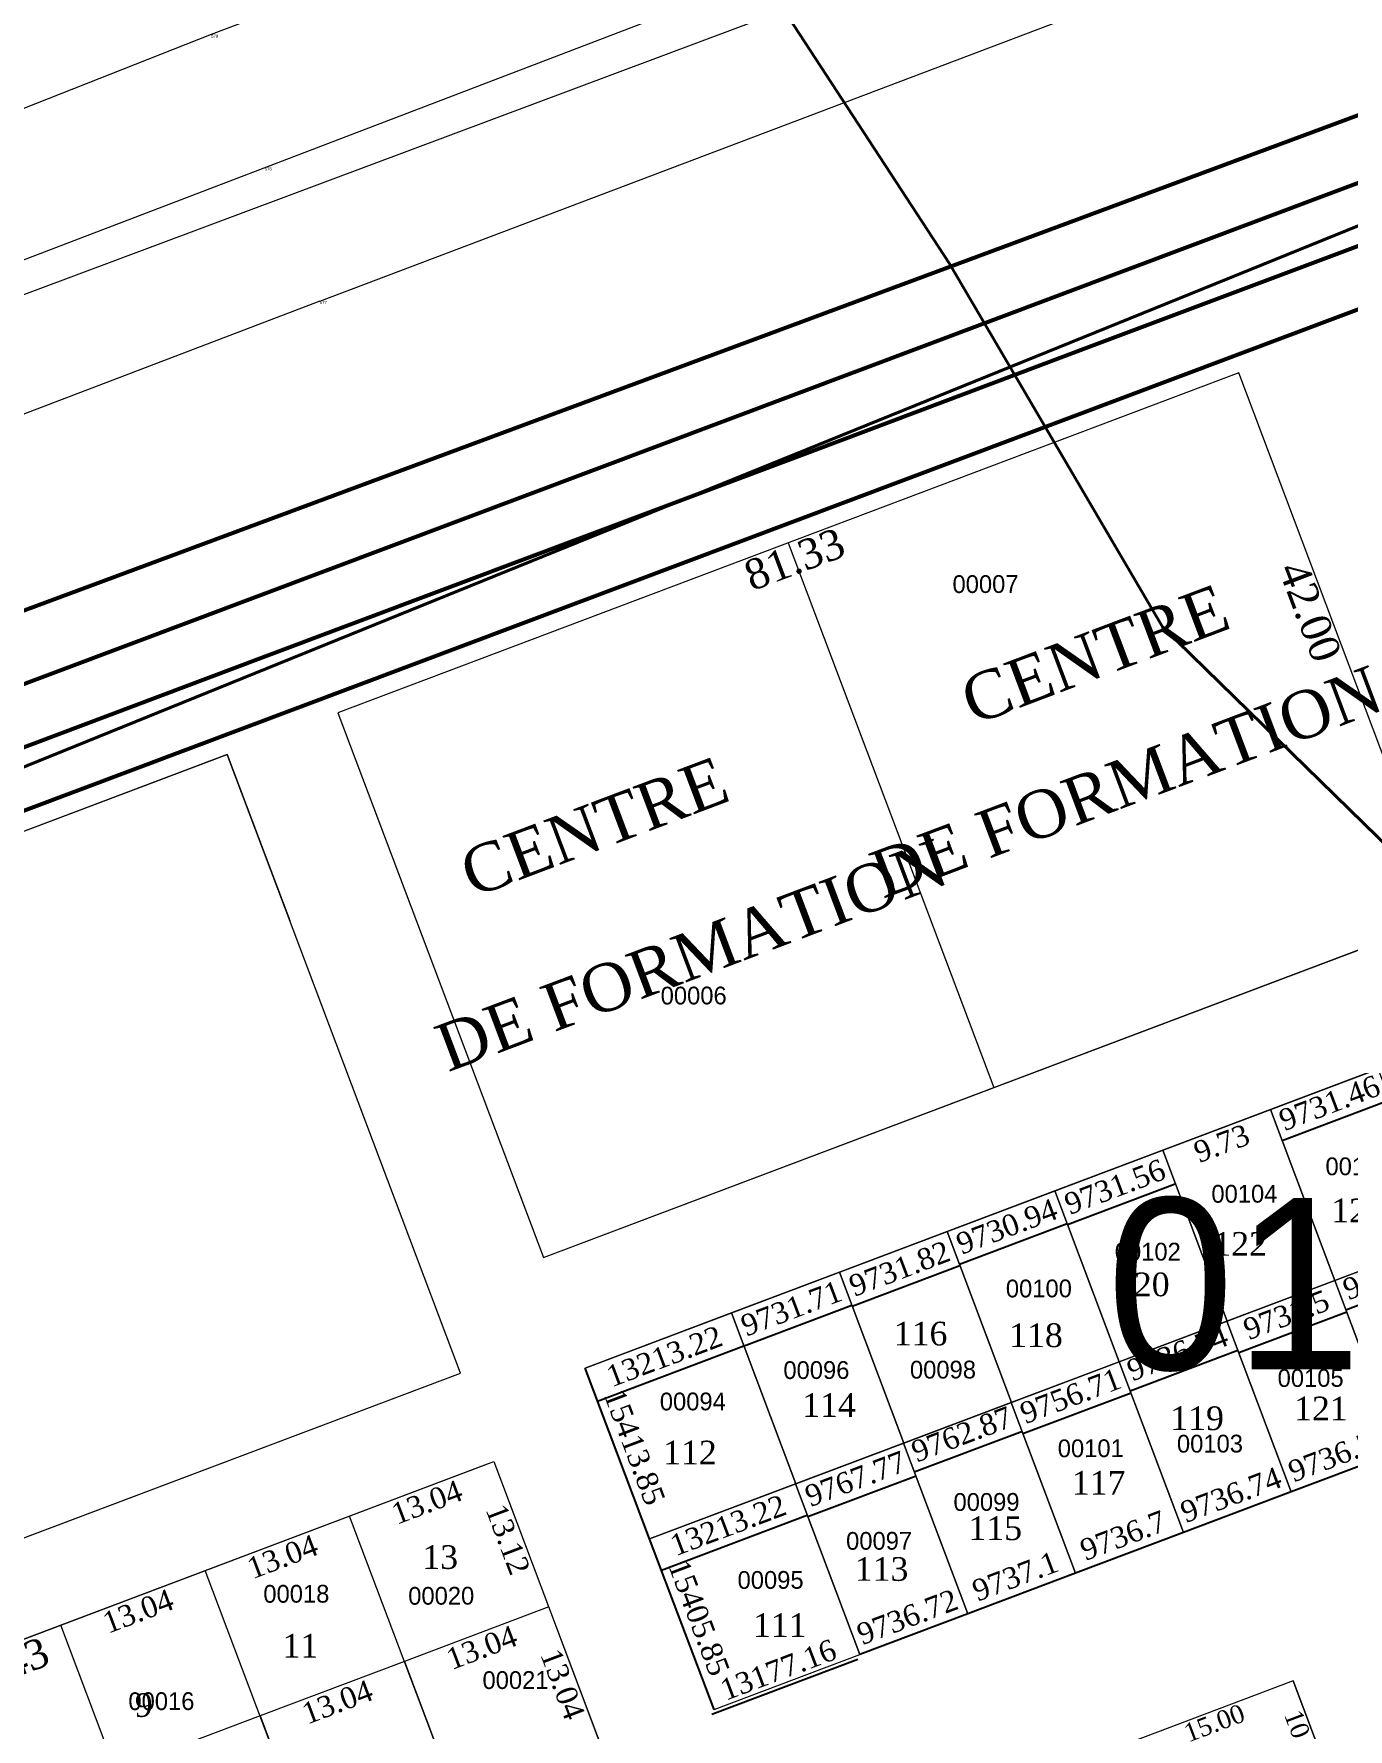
# Model space of a CAD drawing. Header units: metres. Extents: x 245225 to 248406, y 1633796 to 1637634.
# Drawn here: x 245497.8 to 245608.8, y 1636974.2 to 1637117.4 of the extents above; entities that cross this region are included whole.
import ezdxf
from ezdxf.enums import TextEntityAlignment as Align

# ---------------------------------------------------------------- set-up
doc = ezdxf.new("R2010")
doc.units = ezdxf.units.M
doc.header["$MEASUREMENT"] = 0
doc.layers.get('Defpoints').update_dxf_attribs({"lineweight": 0})
for name, color, linetype in [('A_revoir_niveau_0', 7, 'Continuous'), ('historique_numero_parcelle', 7, 'Continuous'), ('limites_sections', 7, 'Continuous')]:
    doc.layers.add(name, color=color, linetype=linetype)
for name, color, linetype, lineweight in [('Emprise', 1, 'Continuous', 30), ('LIMITE PARCELLE', 7, 'Continuous', 0), ('PUD YEUMBEUL NORD MALIKA TP', 7, 'Continuous', 0), ('Toponymie', 7, 'Continuous', 30), ('Tracé KMS3', 7, 'Continuous', 0)]:
    doc.layers.add(name, color=color, linetype=linetype, lineweight=lineweight)
doc.layers.add('LIMITES_PARCELLES', color=7, linetype='Continuous', lineweight=0, true_color=0xffffff)
doc.styles.get("Standard").update_dxf_attribs({"font": 'txt.shx'})
doc.styles.add('Style-Arial', font='arial.ttf')
doc.styles.add('Style-FANCY', font='FANCY.shx')
doc.styles.add('Style-Sylfaen', font='sylfaen.ttf')
doc.dimstyles.new('ISO-25', dxfattribs={"dimtxt": 0.0015, "dimasz": 0.0025, "dimexe": 0.00125, "dimexo": 0.000625, "dimgap": 0.000625, "dimtad": 1, "dimlfac": 1000, "dimtxsty": 'Standard', "dimcen": 0.0025, "dimse1": 1, "dimse2": 1, "dimazin": 3, "dimtfac": 1, "dimtmove": 0, "dimatfit": 3})

# ---------------------------------------------------------------- blocks, each defined once
blk = doc.blocks.new('*D438')
at = {"layer": 'Defpoints', "color": 0, "lineweight": 0, "transparency": 16777216}
for p in [(245566.733726, 1636981.8721), (245554.404985, 1636977.220257), (245555.088931, 1636975.407601)]:
    blk.add_point(p, dxfattribs=at)
at = {"layer": 'LIMITE PARCELLE', "color": 0, "lineweight": -2, "transparency": 16777216}
blk.add_line((245567.417672, 1636980.059444), (245555.088931, 1636975.407601), dxfattribs=at)
at = {"layer": 'LIMITE PARCELLE', "color": 0, "lineweight": 0, "transparency": 16777216, "insert": (245560.70797, 1636979.178808), "char_height": 1.8, "attachment_point": 5, "rotation": 20.67231997, "style": 'Style-Sylfaen'}
blk.add_mtext('\\fSylfaen|b0|i0|c00|p23;13177.16', dxfattribs=at)
blk = doc.blocks.new('_None')
blk = doc.blocks.new('*D452')
at = {"layer": 'Defpoints', "color": 0, "lineweight": 0, "transparency": 16777216}
for p in [(245556.762728, 1637009.321105), (245557.811275, 1637006.542151), (245544.400248, 1637004.656532)]:
    blk.add_point(p, dxfattribs=at)
at = {"layer": 'LIMITE PARCELLE', "color": 0, "lineweight": -2, "transparency": 16777216}
blk.add_line((245545.448795, 1637001.877578), (245557.811275, 1637006.542151), dxfattribs=at)
at = {"layer": 'LIMITE PARCELLE', "color": 0, "lineweight": 0, "transparency": 16777216, "insert": (245551.085154, 1637005.653959), "char_height": 1.8, "attachment_point": 5, "rotation": 20.67231997, "style": 'Style-Sylfaen'}
blk.add_mtext('\\fSylfaen|b0|i0|c00|p23;13213.22', dxfattribs=at)
blk = doc.blocks.new('*D454')
at = {"layer": 'Defpoints', "color": 0, "lineweight": 0, "transparency": 16777216}
for p in [(245565.867855, 1637012.756624), (245566.919091, 1637009.97054), (245556.762728, 1637009.321105)]:
    blk.add_point(p, dxfattribs=at)
at = {"layer": 'LIMITE PARCELLE', "color": 0, "lineweight": -2, "transparency": 16777216}
blk.add_line((245557.813965, 1637006.535021), (245566.919091, 1637009.97054), dxfattribs=at)
at = {"layer": 'LIMITE PARCELLE', "color": 0, "lineweight": 0, "transparency": 16777216, "insert": (245561.820747, 1637009.699259), "char_height": 1.8, "attachment_point": 5, "rotation": 20.67231997, "style": 'Style-Sylfaen'}
blk.add_mtext('\\fSylfaen|b0|i0|c00|p23;9731.71', dxfattribs=at)
blk = doc.blocks.new('*D456')
at = {"layer": 'Defpoints', "color": 0, "lineweight": 0, "transparency": 16777216}
for p in [(245574.97309, 1637016.192184), (245565.867855, 1637012.756624), (245576.0527, 1637013.330904)]:
    blk.add_point(p, dxfattribs=at)
at = {"layer": 'LIMITE PARCELLE', "color": 0, "lineweight": -2, "transparency": 16777216}
blk.add_line((245566.947464, 1637009.895344), (245576.0527, 1637013.330904), dxfattribs=at)
at = {"layer": 'LIMITE PARCELLE', "color": 0, "lineweight": 0, "transparency": 16777216, "insert": (245570.954301, 1637013.059602), "char_height": 1.8, "attachment_point": 5, "rotation": 20.67231997, "style": 'Style-Sylfaen'}
blk.add_mtext('\\fSylfaen|b0|i0|c00|p23;9731.82', dxfattribs=at)
blk = doc.blocks.new('*D458')
at = {"layer": 'Defpoints', "color": 0, "lineweight": 0, "transparency": 16777216}
for p in [(245584.077498, 1637019.627431), (245585.111378, 1637016.887349), (245574.97309, 1637016.192184)]:
    blk.add_point(p, dxfattribs=at)
at = {"layer": 'LIMITE PARCELLE', "color": 0, "lineweight": -2, "transparency": 16777216}
blk.add_line((245576.00697, 1637013.452101), (245585.111378, 1637016.887349), dxfattribs=at)
at = {"layer": 'LIMITE PARCELLE', "color": 0, "lineweight": 0, "transparency": 16777216, "insert": (245580.013393, 1637016.616203), "char_height": 1.8, "attachment_point": 5, "rotation": 20.67231997, "style": 'Style-Sylfaen'}
blk.add_mtext('\\fSylfaen|b0|i0|c00|p23;9730.94', dxfattribs=at)
blk = doc.blocks.new('*D460')
at = {"layer": 'Defpoints', "color": 0, "lineweight": 0, "transparency": 16777216}
for p in [(245593.182483, 1637023.062897), (245594.24607, 1637020.244082), (245584.077498, 1637019.627431)]:
    blk.add_point(p, dxfattribs=at)
at = {"layer": 'LIMITE PARCELLE', "color": 0, "lineweight": -2, "transparency": 16777216}
blk.add_line((245585.141085, 1637016.808616), (245594.24607, 1637020.244082), dxfattribs=at)
at = {"layer": 'LIMITE PARCELLE', "color": 0, "lineweight": 0, "transparency": 16777216, "insert": (245589.147347, 1637019.974019), "char_height": 1.8, "attachment_point": 5, "rotation": 20.67231997, "style": 'Style-Sylfaen'}
blk.add_mtext('\\fSylfaen|b0|i0|c00|p23;9731.56', dxfattribs=at)
blk = doc.blocks.new('*D462')
at = {"layer": 'Defpoints', "color": 0, "lineweight": 0, "transparency": 16777216}
for p in [(245611.39231, 1637029.933773), (245612.376018, 1637027.326661), (245602.287417, 1637026.498342)]:
    blk.add_point(p, dxfattribs=at)
at = {"layer": 'LIMITE PARCELLE', "color": 0, "lineweight": -2, "transparency": 16777216}
blk.add_line((245603.271124, 1637023.89123), (245612.376018, 1637027.326661), dxfattribs=at)
at = {"layer": 'LIMITE PARCELLE', "color": 0, "lineweight": 0, "transparency": 16777216, "insert": (245607.277341, 1637027.056616), "char_height": 1.8, "attachment_point": 5, "rotation": 20.67231997, "style": 'Style-Sylfaen'}
blk.add_mtext('\\fSylfaen|b0|i0|c00|p23;9731.46', dxfattribs=at)
blk = doc.blocks.new('*D472')
at = {"layer": 'Defpoints', "color": 0, "lineweight": 0, "transparency": 16777216}
for p in [(245613.158364, 1636997.659538), (245604.048683, 1636994.222301), (245604.048683, 1636994.222301)]:
    blk.add_point(p, dxfattribs=at)
at = {"layer": 'LIMITE PARCELLE', "color": 0, "lineweight": -2, "transparency": 16777216}
blk.add_line((245613.158364, 1636997.659538), (245604.048683, 1636994.222301), dxfattribs=at)
at = {"layer": 'LIMITE PARCELLE', "color": 0, "lineweight": 0, "transparency": 16777216, "insert": (245608.057293, 1636997.388589), "char_height": 1.8, "attachment_point": 5, "rotation": 20.67231997, "style": 'Style-Sylfaen'}
blk.add_mtext('\\fSylfaen|b0|i0|c00|p23;9736.57', dxfattribs=at)
blk = doc.blocks.new('*D474')
at = {"layer": 'Defpoints', "color": 0, "lineweight": 0, "transparency": 16777216}
for p in [(245604.048683, 1636994.222301), (245594.938846, 1636990.785005), (245594.938846, 1636990.785005)]:
    blk.add_point(p, dxfattribs=at)
at = {"layer": 'LIMITE PARCELLE', "color": 0, "lineweight": -2, "transparency": 16777216}
blk.add_line((245604.048683, 1636994.222301), (245594.938846, 1636990.785005), dxfattribs=at)
at = {"layer": 'LIMITE PARCELLE', "color": 0, "lineweight": 0, "transparency": 16777216, "insert": (245598.947534, 1636993.951323), "char_height": 1.8, "attachment_point": 5, "rotation": 20.67231997, "style": 'Style-Sylfaen'}
blk.add_mtext('\\fSylfaen|b0|i0|c00|p23;9736.74', dxfattribs=at)
blk = doc.blocks.new('*D476')
at = {"layer": 'Defpoints', "color": 0, "lineweight": 0, "transparency": 16777216}
for p in [(245594.938846, 1636990.785005), (245585.829052, 1636987.347725), (245585.829052, 1636987.347725)]:
    blk.add_point(p, dxfattribs=at)
at = {"layer": 'LIMITE PARCELLE', "color": 0, "lineweight": -2, "transparency": 16777216}
blk.add_line((245594.938846, 1636990.785005), (245585.829052, 1636987.347725), dxfattribs=at)
at = {"layer": 'LIMITE PARCELLE', "color": 0, "lineweight": 0, "transparency": 16777216, "insert": (245589.837718, 1636990.514035), "char_height": 1.8, "attachment_point": 5, "rotation": 20.67231997, "style": 'Style-Sylfaen'}
blk.add_mtext('\\fSylfaen|b0|i0|c00|p23;9736.7', dxfattribs=at)
blk = doc.blocks.new('*D478')
at = {"layer": 'Defpoints', "color": 0, "lineweight": 0, "transparency": 16777216}
for p in [(245585.829052, 1636987.347725), (245576.718877, 1636983.910302), (245576.718877, 1636983.910302)]:
    blk.add_point(p, dxfattribs=at)
at = {"layer": 'LIMITE PARCELLE', "color": 0, "lineweight": -2, "transparency": 16777216}
blk.add_line((245585.829052, 1636987.347725), (245576.718877, 1636983.910302), dxfattribs=at)
at = {"layer": 'LIMITE PARCELLE', "color": 0, "lineweight": 0, "transparency": 16777216, "insert": (245580.728184, 1636987.075491), "char_height": 1.8, "attachment_point": 5, "rotation": 20.67231997, "style": 'Style-Sylfaen'}
blk.add_mtext('\\fSylfaen|b0|i0|c00|p23;9737.1', dxfattribs=at)
blk = doc.blocks.new('*D480')
at = {"layer": 'Defpoints', "color": 0, "lineweight": 0, "transparency": 16777216}
for p in [(245576.718877, 1636983.910302), (245567.60906, 1636980.473013), (245567.60906, 1636980.473013)]:
    blk.add_point(p, dxfattribs=at)
at = {"layer": 'LIMITE PARCELLE', "color": 0, "lineweight": -2, "transparency": 16777216}
blk.add_line((245576.718877, 1636983.910302), (245567.60906, 1636980.473013), dxfattribs=at)
at = {"layer": 'LIMITE PARCELLE', "color": 0, "lineweight": 0, "transparency": 16777216, "insert": (245571.617738, 1636983.639327), "char_height": 1.8, "attachment_point": 5, "rotation": 20.67231997, "style": 'Style-Sylfaen'}
blk.add_mtext('\\fSylfaen|b0|i0|c00|p23;9736.72', dxfattribs=at)
blk = doc.blocks.new('*D482')
at = {"layer": 'Defpoints', "color": 0, "lineweight": 0, "transparency": 16777216}
for p in [(245549.841695, 1636990.235111), (245549.841695, 1636990.235111), (245555.280319, 1636975.82117)]:
    blk.add_point(p, dxfattribs=at)
at = {"layer": 'LIMITE PARCELLE', "color": 0, "lineweight": -2, "transparency": 16777216}
blk.add_line((245555.280319, 1636975.82117), (245549.841695, 1636990.235111), dxfattribs=at)
at = {"layer": 'LIMITE PARCELLE', "color": 0, "lineweight": 0, "transparency": 16777216, "insert": (245554.006293, 1636983.573472), "char_height": 1.8, "attachment_point": 5, "rotation": 290.67231997, "style": 'Style-Sylfaen'}
blk.add_mtext('\\fSylfaen|b0|i0|c00|p23;15405.85', dxfattribs=at)
blk = doc.blocks.new('*D484')
at = {"layer": 'Defpoints', "color": 0, "lineweight": 0, "transparency": 16777216}
for p in [(245544.400248, 1637004.656532), (245544.400248, 1637004.656532), (245549.841695, 1636990.235111)]:
    blk.add_point(p, dxfattribs=at)
at = {"layer": 'LIMITE PARCELLE', "color": 0, "lineweight": -2, "transparency": 16777216}
blk.add_line((245549.841695, 1636990.235111), (245544.400248, 1637004.656532), dxfattribs=at)
at = {"layer": 'LIMITE PARCELLE', "color": 0, "lineweight": 0, "transparency": 16777216, "insert": (245548.565066, 1636997.990703), "char_height": 1.8, "attachment_point": 5, "rotation": 290.67231997, "style": 'Style-Sylfaen'}
blk.add_mtext('\\fSylfaen|b0|i0|c00|p23;15413.85', dxfattribs=at)
blk = doc.blocks.new('*D486')
at = {"layer": 'Defpoints', "color": 0, "lineweight": 0, "transparency": 16777216}
for p in [(245562.204175, 1636994.899685), (245563.19702, 1636992.268355), (245549.841695, 1636990.235111)]:
    blk.add_point(p, dxfattribs=at)
at = {"layer": 'LIMITE PARCELLE', "color": 0, "lineweight": -2, "transparency": 16777216}
blk.add_line((245550.83454, 1636987.603782), (245563.19702, 1636992.268355), dxfattribs=at)
at = {"layer": 'LIMITE PARCELLE', "color": 0, "lineweight": 0, "transparency": 16777216, "insert": (245556.470899, 1636991.380162), "char_height": 1.8, "attachment_point": 5, "rotation": 20.67231997, "style": 'Style-Sylfaen'}
blk.add_mtext('\\fSylfaen|b0|i0|c00|p23;13213.22', dxfattribs=at)
blk = doc.blocks.new('*D488')
at = {"layer": 'Defpoints', "color": 0, "lineweight": 0, "transparency": 16777216}
for p in [(245571.309301, 1636998.335203), (245572.349484, 1636995.578415), (245562.170436, 1636994.886954)]:
    blk.add_point(p, dxfattribs=at)
at = {"layer": 'LIMITE PARCELLE', "color": 0, "lineweight": -2, "transparency": 16777216}
blk.add_line((245563.210619, 1636992.130166), (245572.349484, 1636995.578415), dxfattribs=at)
at = {"layer": 'LIMITE PARCELLE', "color": 0, "lineweight": 0, "transparency": 16777216, "insert": (245567.233821, 1636995.301961), "char_height": 1.8, "attachment_point": 5, "rotation": 20.67231997, "style": 'Style-Sylfaen'}
blk.add_mtext('\\fSylfaen|b0|i0|c00|p23;9767.77', dxfattribs=at)
blk = doc.blocks.new('*D490')
at = {"layer": 'Defpoints', "color": 0, "lineweight": 0, "transparency": 16777216}
for p in [(245580.414537, 1637001.770763), (245571.280253, 1636998.324243), (245581.332214, 1636999.338652)]:
    blk.add_point(p, dxfattribs=at)
at = {"layer": 'LIMITE PARCELLE', "color": 0, "lineweight": -2, "transparency": 16777216}
blk.add_line((245572.197929, 1636995.892132), (245581.332214, 1636999.338652), dxfattribs=at)
at = {"layer": 'LIMITE PARCELLE', "color": 0, "lineweight": 0, "transparency": 16777216, "insert": (245576.218841, 1636999.063062), "char_height": 1.8, "attachment_point": 5, "rotation": 20.67231997, "style": 'Style-Sylfaen'}
blk.add_mtext('\\fSylfaen|b0|i0|c00|p23;9762.87', dxfattribs=at)
blk = doc.blocks.new('*D492')
at = {"layer": 'Defpoints', "color": 0, "lineweight": 0, "transparency": 16777216}
for p in [(245589.518945, 1637005.20601), (245590.508898, 1637002.582345), (245580.390427, 1637001.761666)]:
    blk.add_point(p, dxfattribs=at)
at = {"layer": 'LIMITE PARCELLE', "color": 0, "lineweight": -2, "transparency": 16777216}
blk.add_line((245581.380381, 1636999.138001), (245590.508898, 1637002.582345), dxfattribs=at)
at = {"layer": 'LIMITE PARCELLE', "color": 0, "lineweight": 0, "transparency": 16777216, "insert": (245585.398409, 1637002.307843), "char_height": 1.8, "attachment_point": 5, "rotation": 20.67231997, "style": 'Style-Sylfaen'}
blk.add_mtext('\\fSylfaen|b0|i0|c00|p23;9756.71', dxfattribs=at)
blk = doc.blocks.new('*D494')
at = {"layer": 'Defpoints', "color": 0, "lineweight": 0, "transparency": 16777216}
for p in [(245598.610059, 1637008.636242), (245599.533143, 1637006.189798), (245589.500221, 1637005.198946)]:
    blk.add_point(p, dxfattribs=at)
at = {"layer": 'LIMITE PARCELLE', "color": 0, "lineweight": -2, "transparency": 16777216}
blk.add_line((245590.423306, 1637002.752502), (245599.533143, 1637006.189798), dxfattribs=at)
at = {"layer": 'LIMITE PARCELLE', "color": 0, "lineweight": 0, "transparency": 16777216, "insert": (245594.431994, 1637005.91882), "char_height": 1.8, "attachment_point": 5, "rotation": 20.67231997, "style": 'Style-Sylfaen'}
blk.add_mtext('\\fSylfaen|b0|i0|c00|p23;9736.74', dxfattribs=at)
blk = doc.blocks.new('*D496')
at = {"layer": 'Defpoints', "color": 0, "lineweight": 0, "transparency": 16777216}
for p in [(245607.728863, 1637012.076922), (245598.62393, 1637008.641476), (245608.72752, 1637009.430191)]:
    blk.add_point(p, dxfattribs=at)
at = {"layer": 'LIMITE PARCELLE', "color": 0, "lineweight": -2, "transparency": 16777216}
blk.add_line((245599.622586, 1637005.994745), (245608.72752, 1637009.430191), dxfattribs=at)
at = {"layer": 'LIMITE PARCELLE', "color": 0, "lineweight": 0, "transparency": 16777216, "insert": (245603.629272, 1637009.158946), "char_height": 1.8, "attachment_point": 5, "rotation": 20.67231997, "style": 'Style-Sylfaen'}
blk.add_mtext('\\fSylfaen|b0|i0|c00|p23;9731.5', dxfattribs=at)
blk = doc.blocks.new('*D498')
at = {"layer": 'Defpoints', "color": 0, "lineweight": 0, "transparency": 16777216}
for p in [(245616.833757, 1637015.512352), (245617.767598, 1637013.0374), (245607.728863, 1637012.076922)]:
    blk.add_point(p, dxfattribs=at)
at = {"layer": 'LIMITE PARCELLE', "color": 0, "lineweight": -2, "transparency": 16777216}
blk.add_line((245608.662705, 1637009.601969), (245617.767598, 1637013.0374), dxfattribs=at)
at = {"layer": 'LIMITE PARCELLE', "color": 0, "lineweight": 0, "transparency": 16777216, "insert": (245612.668921, 1637012.767355), "char_height": 1.8, "attachment_point": 5, "rotation": 20.67231997, "style": 'Style-Sylfaen'}
blk.add_mtext('\\fSylfaen|b0|i0|c00|p23;9731.46', dxfattribs=at)

msp = doc.modelspace()

# ---------------------------------------------------------------- linework, layer by layer
at = {"layer": 'A_revoir_niveau_0', "color": 7, "linetype": 'Continuous', "lineweight": 13}
for p, q in [((245512.804, 1637117.302), (245403.717, 1637074.342)), ((245521.985, 1637094.792), (245411.074, 1637052.526))]:
    msp.add_line(p, q, dxfattribs=at)
at = {"layer": 'A_revoir_niveau_0', "color": 7, "linetype": 'Continuous', "lineweight": 13, "flags": 128}
for points in [[(246280.422, 1637419.696), (246188.953, 1637381.672), (246140.842, 1637361.814), (246050.359, 1637324.045), (245956.724, 1637285.061), (245888.911, 1637257.199), (245818.867, 1637231.382), (245769.228, 1637213.065), (245701.559, 1637188.314), (245613.345, 1637155.349), (245512.804, 1637117.302)], [(245408.833261, 1637064.596399), (245617.302, 1637144.32), (245705.148, 1637176.756), (245773.663, 1637201.739), (245822.183, 1637219.59), (245892.562, 1637245.511), (245961.684, 1637274.3), (246054.236, 1637312.609), (246146.466, 1637350.878), (246192.693, 1637370.169), (246284.944, 1637408.447)], [(245521.985, 1637094.792), (245622.827, 1637133), (245708.221, 1637164.652), (245778.161, 1637190.411), (245825.955, 1637207.935), (245896.372, 1637233.878), (245966.622, 1637262.874), (246058.697, 1637301.212), (246152.638, 1637340.006), (246197.655, 1637359.097), (246289.647, 1637397.036)]]:
    msp.add_lwpolyline(points, dxfattribs=at)
at = {"layer": 'Emprise', "color": 6, "lineweight": 53, "flags": 128}
msp.add_lwpolyline([(246654.91678, 1637532.212975), (246503.560804, 1637468.452964), (246339.308489, 1637399.226337), (246174.772275, 1637330.677176), (246009.954973, 1637262.806665), (245959.032933, 1637241.979597), (245949.066174, 1637237.926563), (245901.731898, 1637219.095855), (245867.529774, 1637206.046117), (245837.947546, 1637195.052559), (245785.257592, 1637175.516616), (245666.840907, 1637131.695147), (245404.597902, 1637034.355467), (245407.132846, 1637027.526068), (245386.779172, 1637020.133266)], dxfattribs=at)
at = {"layer": 'limites_parcelles', "color": 7, "lineweight": 0}
for p, q in [((245561.556515, 1637074.382744), (245578.918302, 1637028.368941)), ((245540.870016, 1637014.012678), (245616.966589, 1637042.725205)), ((245544.400248, 1637004.656532), (245620.496821, 1637033.369059)), ((245449.259527, 1636972.328045), (245533.865047, 1637004.251142)), ((245452.083713, 1636964.843128), (245536.689233, 1636996.766226)), ((245536.104474, 1636996.545586), (245528.969277, 1636993.853355)), ((245536.909872, 1636996.181467), (245538.523231, 1636991.905596)), ((245533.726959, 1636967.688722), (245524.492018, 1636992.16401)), ((245521.530759, 1636963.086889), (245512.295818, 1636987.562177)), ((245509.334031, 1636958.484857), (245500.09909, 1636982.960145)), ((245604.213015, 1636978.252063), (245576.144578, 1636967.661366)), ((245628.924641, 1636912.759044), (245604.213015, 1636978.252063)), ((245604.213015, 1636978.252063), (245607.743247, 1636968.895917))]:
    msp.add_line(p, q, dxfattribs=at)
at = {"layer": 'limites_parcelles', "color": 7, "linetype": 'Continuous', "lineweight": 0}
for p, q in [((245431.206387, 1637025.199431), (245514.152083, 1637056.496248)), ((245514.152083, 1637056.496248), (245519.447431, 1637042.46203))]:
    msp.add_line(p, q, dxfattribs=at)
at = {"layer": 'limites_parcelles', "color": 1, "linetype": 'Continuous', "lineweight": 40, "flags": 128}
msp.add_lwpolyline([(246242.36, 1637357.731), (246325.071, 1637170.444), (245511.13, 1636788.23), (245429.275, 1637028.013), (246242.360078, 1637357.730823)], close=True, dxfattribs=at)
at = {"layer": 'limites_parcelles', "color": 7, "linetype": 'Continuous', "lineweight": 0, "flags": 128}
msp.add_lwpolyline([(245533.865047, 1637004.251142), (245514.152083, 1637056.496248), (245476.727501, 1637042.375319), (245431.206387, 1637025.199431), (245449.259527, 1636972.328045), (245533.865047, 1637004.251142)], close=True, dxfattribs=at)
at = {"layer": 'limites_parcelles', "color": 7, "linetype": 'Continuous', "lineweight": 0}
msp.add_3dface([(245616.966589, 1637042.725205), (245599.604801, 1637088.739007), (245523.508228, 1637060.02648), (245540.870016, 1637014.012678)], dxfattribs=at)
at = {"layer": 'limites_parcelles', "color": 7, "lineweight": 0}
for points in [[(245607.728863, 1637012.076922), (245616.833757, 1637015.512352), (245611.39231, 1637029.933773), (245602.287417, 1637026.498342)], [(245598.62393, 1637008.641476), (245607.728863, 1637012.076922), (245602.287417, 1637026.498342), (245593.182483, 1637023.062897)], [(245589.518945, 1637005.20601), (245598.62393, 1637008.641476), (245593.182483, 1637023.062897), (245584.077498, 1637019.627431)], [(245580.414537, 1637001.770763), (245589.518945, 1637005.20601), (245584.077498, 1637019.627431), (245574.97309, 1637016.192184)], [(245571.309301, 1636998.335203), (245580.414537, 1637001.770763), (245574.97309, 1637016.192184), (245565.867855, 1637012.756624)], [(245613.158364, 1636997.659538), (245622.267737, 1637001.096659), (245616.829112, 1637015.5106), (245607.719739, 1637012.073479)], [(245562.204175, 1636994.899685), (245571.309301, 1636998.335203), (245565.867855, 1637012.756624), (245556.762728, 1637009.321105)], [(245604.048683, 1636994.222301), (245613.158364, 1636997.659538), (245607.719739, 1637012.073479), (245598.610059, 1637008.636242)], [(245549.841695, 1636990.235111), (245562.204175, 1636994.899685), (245556.762728, 1637009.321105), (245544.400248, 1637004.656532)], [(245594.938846, 1636990.785005), (245604.048683, 1636994.222301), (245598.610059, 1637008.636242), (245589.500221, 1637005.198946)], [(245585.829052, 1636987.347725), (245594.938846, 1636990.785005), (245589.500221, 1637005.198946), (245580.390427, 1637001.761666)], [(245576.718877, 1636983.910302), (245585.829052, 1636987.347725), (245580.390427, 1637001.761666), (245571.280253, 1636998.324243)], [(245567.60906, 1636980.473013), (245576.718877, 1636983.910302), (245571.280253, 1636998.324243), (245562.170436, 1636994.886954)], [(245452.083713, 1636964.843128), (245536.689233, 1636996.766226), (245545.924174, 1636972.290938), (245460.327578, 1636939.993891)], [(245555.280319, 1636975.82117), (245567.60906, 1636980.473013), (245562.170436, 1636994.886954), (245549.841695, 1636990.235111)], [(245533.726959, 1636967.688722), (245545.924174, 1636972.290938), (245541.320513, 1636984.491982), (245529.123298, 1636979.889767)], [(245521.530759, 1636963.086889), (245533.726959, 1636967.688722), (245529.123298, 1636979.889767), (245516.927098, 1636975.287933)], [(245509.334031, 1636958.484857), (245521.530759, 1636963.086889), (245516.927098, 1636975.287933), (245504.73037, 1636970.685901)]]:
    msp.add_3dface(points, dxfattribs=at)
at = {"layer": 'limites_sections', "lineweight": 13, "flags": 128}
msp.add_lwpolyline([(245897.722, 1636971.857), (245799.571, 1636923.569), (245677.175, 1636862.609), (245560.123, 1636802.218), (245496.981, 1636773.187), (245385.738, 1637053.755), (245806.576, 1637211.153), (245897.722, 1636971.857)], close=True, dxfattribs=at)
at = {"layer": 'PUD YEUMBEUL NORD MALIKA TP', "color": 30, "linetype": 'Continuous', "lineweight": 40, "flags": 128}
msp.add_lwpolyline([(245833.3328, 1637106.9808), (245796.7143, 1637097.4558), (245755.9684, 1637080.2049), (245723.0542, 1637055.5457), (245686.5462, 1637038.5397), (245638.0448, 1637023.449), (245593.1746, 1637067.2712), (245575.1491, 1637098.0062), (245534.4749, 1637160.2749), (245481.0606, 1637102.1117), (245465.3475, 1637118.386), (245430.5542, 1637140.2721), (245393.812, 1637146.702), (245346.8573, 1637151.5895), (245337.4116, 1637152.5727), (245337.3241, 1637152.5818), (245334.8191, 1637152.8425), (245332.7085, 1637154.2871), (245332.7085, 1637154.2871), (245325.18, 1637159.44), (245799.462481, 1637359.271394), (245862.1836, 1637269.0784)], dxfattribs=at)
at = {"layer": 'Tracé KMS3', "color": 3, "lineweight": 53, "elevation": -8.86245, "flags": 128}
for points in [[(246165.946757, 1637326.984723), (246161.633642, 1637325.194711), (246003.831576, 1637261.05847), (245980.661777, 1637251.642552), (245827.036769, 1637189.204426), (245748.884173, 1637157.722395), (245725.835123, 1637148.370881), (245702.480787, 1637139.653054), (245488.717744, 1637059.330274), (245421.572668, 1637033.918839), (245418.191968, 1637032.639981)], [(246169.836549, 1637317.772054), (246165.432893, 1637315.944465), (246007.596654, 1637251.794336), (245984.426815, 1637242.378401), (245830.787641, 1637179.934518), (245752.632219, 1637148.451348), (245729.464202, 1637139.051567), (245705.988084, 1637130.28828), (245492.246245, 1637049.973468), (245425.111511, 1637024.565947), (245420.898114, 1637022.972095)], [(245820.358158, 1637181.123467), (245797.159247, 1637171.778503), (245773.961198, 1637162.433483), (245750.758196, 1637153.086871), (245727.649662, 1637143.711224), (245704.234436, 1637134.970667), (245680.819875, 1637126.172329), (245657.407921, 1637117.375346), (245633.995921, 1637108.578346), (245610.583921, 1637099.781346), (245587.171921, 1637090.984346), (245563.760875, 1637082.187329), (245540.348921, 1637073.390346), (245516.936921, 1637064.593346), (245493.524799, 1637055.7953), (245490.481994, 1637054.651871), (245470.124169, 1637046.947423), (245446.733212, 1637038.095439), (245423.34209, 1637029.242393), (245419.545041, 1637027.806038)]]:
    msp.add_lwpolyline(points, dxfattribs=at)

# ---------------------------------------------------------------- texts
at = {"layer": 'historique_numero_parcelle', "color": 92, "linetype": 'Continuous', "lineweight": 0, "style": 'Style-FANCY'}
for s, p in [('00007', (245578.214736, 1637070.89092)), ('00006', (245553.562262, 1637036.13544)), ('00106', (245609.721957, 1637021.713136)), ('00104', (245600.0843, 1637019.390018)), ('00102', (245591.922542, 1637014.498073)), ('00100', (245582.722342, 1637011.392332)), ('00096', (245563.929387, 1637004.499693)), ('00098', (245574.620255, 1637004.536278)), ('00105', (245605.67947, 1637003.830703)), ('00094', (245553.489135, 1637001.848705)), ('00101', (245587.105444, 1636997.89372)), ('00103', (245597.174714, 1636998.283557)), ('00099', (245578.297783, 1636993.35957)), ('00097', (245569.226624, 1636990.075636)), ('00095', (245560.058395, 1636986.773754)), ('00018', (245519.997235, 1636985.602466)), ('00020', (245532.235903, 1636985.434493)), ('00021', (245538.509864, 1636978.314782)), ('00016', (245508.596831, 1636976.531907))]:
    msp.add_text(s, height=1.499994, rotation=0.1323, dxfattribs=at).set_placement(p, align=Align.MIDDLE_CENTER)
at = {"layer": 'limites_parcelles', "color": 7, "lineweight": 0, "attachment_point": 2, "line_spacing_factor": 0.6}
for s, insert, char_height, rotation in [('\\fSylfaen|b0|i0|c00|p23;81.33', (245561.627119, 1637074.195621), 2.55, 20.67231997), ('\\fSylfaen|b0|i0|c00|p23;42.00', (245606.831174, 1637069.020476), 2.55, 290.67231997), ('\\fSylfaen|b0|i0|c00|p23;9.73', (245597.840857, 1637024.499935), 1.8, 20.67231997), ('\\fSylfaen|b0|i0|c00|p23;13.04', (245530.696532, 1636994.184433), 1.8, 20.67231997), ('\\fSylfaen|b0|i0|c00|p23;13.12', (245538.724189, 1636990.523197), 1.8, 290.67231997), ('\\fSylfaen|b0|i0|c00|p23;13.04', (245518.499825, 1636989.582409), 1.8, 20.67231997), ('\\fSylfaen|b0|i0|c00|p23;13.04', (245506.303361, 1636984.980476), 1.8, 20.67231997), ('\\fSylfaen|b0|i0|c00|p23;13.04', (245535.327813, 1636981.91019), 1.8, 20.67231997), ('\\fSylfaen|b0|i0|c00|p23;13.04', (245543.341659, 1636978.285553), 1.8, 290.67231997), ('\\fSylfaen|b0|i0|c00|p23;13.04', (245523.131105, 1636977.308166), 1.8, 20.67231997), ('\\fSylfaen|b0|i0|c00|p23;15.00', (245597.26651, 1636975.417266), 1.55, 20.67231997), ('\\fSylfaen|b0|i0|c00|p23;10.00', (245605.791008, 1636973.503386), 1.55, 290.67231997)]:
    msp.add_mtext(s, dxfattribs=dict(at, insert=insert, char_height=char_height, rotation=rotation))
at = {"layer": 'limites_parcelles', "color": 7, "linetype": 'Continuous', "lineweight": 0, "char_height": 4, "attachment_point": 7, "rotation": 20.67231997, "line_spacing_factor": 0.6, "style": 'Style-FANCY'}
for s, insert in [('\\fTimes New Roman|b0|i0|c00|p23;CENTRE', (245577.199268, 1637058.896906)), ('\\fTimes New Roman|b0|i0|c00|p23; DE FORMATION', (245568.149109, 1637043.707265)), ('\\fTimes New Roman|b0|i0|c00|p23;CENTRE', (245534.905188, 1637044.329729)), ('\\fTimes New Roman|b0|i0|c00|p23; DE FORMATION', (245531.416442, 1637029.061507))]:
    msp.add_mtext(s, dxfattribs=dict(at, insert=insert))
at = {"layer": 'limites_parcelles', "color": 7, "lineweight": 0, "char_height": 2, "attachment_point": 5, "line_spacing_factor": 0.6}
for s, insert in [('\\fSylfaen|b0|i0|c00|p23;124', (245609.685681, 1637017.983514)), ('\\fSylfaen|b0|i0|c00|p23;122', (245599.721263, 1637015.156634)), ('\\fSylfaen|b0|i0|c00|p23;120', (245591.500706, 1637011.722261)), ('\\fSylfaen|b0|i0|c00|p23;116', (245572.729793, 1637007.567788)), ('\\fSylfaen|b0|i0|c00|p23;118', (245582.474485, 1637007.428588)), ('\\fSylfaen|b0|i0|c00|p23;114', (245564.994029, 1637001.548686)), ('\\fSylfaen|b0|i0|c00|p23;119', (245596.087058, 1637000.419867)), ('\\fSylfaen|b0|i0|c00|p23;121', (245606.546733, 1637001.254716)), ('\\fSylfaen|b0|i0|c00|p23;112', (245553.243898, 1636997.535007)), ('\\fSylfaen|b0|i0|c00|p23;117', (245587.77582, 1636994.978974)), ('\\fSylfaen|b0|i0|c00|p23;115', (245579.035592, 1636991.129266)), ('\\fSylfaen|b0|i0|c00|p23;13', (245532.146305, 1636988.690307)), ('\\fSylfaen|b0|i0|c00|p23;113', (245569.433897, 1636987.682474)), ('\\fSylfaen|b0|i0|c00|p23;111', (245560.836666, 1636982.95333)), ('\\fSylfaen|b0|i0|c00|p23;11', (245520.336882, 1636981.218372)), ('\\fSylfaen|b0|i0|c00|p23;9', (245507.104099, 1636976.191058))]:
    msp.add_mtext(s, dxfattribs=dict(at, insert=insert))
at = {"layer": 'limites_parcelles', "color": 7, "lineweight": 0, "insert": (245495.037325, 1636979.07973), "char_height": 2.5, "attachment_point": 5, "rotation": 20.67231997}
msp.add_mtext('\\fSylfaen|b0|i0|c00|p23;90,43', dxfattribs=at)
at = {"layer": 'limites_sections', "linetype": 'Continuous', "lineweight": 13, "style": 'Style-FANCY'}
msp.add_text('01230111011', height=14.474253, dxfattribs=at).set_placement((245647.661547, 1637011.790095), align=Align.MIDDLE_CENTER)
at = {"layer": 'toponymie', "color": 7, "linetype": 'Continuous', "lineweight": 13, "style": 'Style-Arial'}
for s, p in [('579', (245512.804, 1637117.302)), ('579', (245512.804, 1637117.302)), ('579', (245512.804, 1637117.302)), ('578', (245517.332, 1637106.089)), ('578', (245517.332, 1637106.089)), ('578', (245517.332, 1637106.089)), ('577', (245521.985, 1637094.792)), ('577', (245521.985, 1637094.792)), ('577', (245521.985, 1637094.792))]:
    msp.add_text(s, height=0.25, dxfattribs=at).set_placement(p, align=Align.TOP_LEFT)
at = {"layer": 'toponymie', "color": 7, "linetype": 'Continuous', "lineweight": 53, "insert": (245431.522253, 1637004.229262), "char_height": 8, "attachment_point": 7, "rotation": 289.37746244, "line_spacing_factor": 0.6}
msp.add_mtext('\\fArial|b0|i0|c00|p39;RESEAU ASSAINISSEMENT( PROGEP)', dxfattribs=at)

# ---------------------------------------------------------------- dimensions: what is measured, and where the dimension line sits
at = {"layer": 'limites_parcelles', "color": 7, "lineweight": 0}
for base, p1, p2, angle, picture, middle in [((245612.376018, 1637027.326661), (245602.287417, 1637026.498342), (245611.39231, 1637029.933773), 20.672342, '*D462', (245607.277341, 1637027.056616)), ((245594.24607, 1637020.244082), (245584.077498, 1637019.627431), (245593.182483, 1637023.062897), 20.672342, '*D460', (245589.147347, 1637019.974019)), ((245585.111378, 1637016.887349), (245574.97309, 1637016.192184), (245584.077498, 1637019.627431), 20.672342, '*D458', (245580.013393, 1637016.616203)), ((245576.0527, 1637013.330904), (245565.867855, 1637012.756624), (245574.97309, 1637016.192184), 20.672342, '*D456', (245570.954301, 1637013.059602)), ((245617.767598, 1637013.0374), (245607.728863, 1637012.076922), (245616.833757, 1637015.512352), 20.672342, '*D498', (245612.668921, 1637012.767355)), ((245566.919091, 1637009.97054), (245556.762728, 1637009.321105), (245565.867855, 1637012.756624), 20.672342, '*D454', (245561.820747, 1637009.699259)), ((245608.72752, 1637009.430191), (245598.62393, 1637008.641476), (245607.728863, 1637012.076922), 20.672342, '*D496', (245603.629272, 1637009.158946)), ((245557.811275, 1637006.542151), (245544.400248, 1637004.656532), (245556.762728, 1637009.321105), 20.672342, '*D452', (245551.085154, 1637005.653959)), ((245599.533143, 1637006.189798), (245589.500221, 1637005.198946), (245598.610059, 1637008.636242), 20.672342, '*D494', (245594.431994, 1637005.91882)), ((245544.400248, 1637004.656532), (245549.841695, 1636990.235111), (245544.400248, 1637004.656532), 110.672342, '*D484', (245548.565066, 1636997.990703)), ((245590.508898, 1637002.582345), (245580.390427, 1637001.761666), (245589.518945, 1637005.20601), 20.672342, '*D492', (245585.398409, 1637002.307843)), ((245581.332214, 1636999.338652), (245571.280253, 1636998.324243), (245580.414537, 1637001.770763), 20.672342, '*D490', (245576.218841, 1636999.063062)), ((245604.048683, 1636994.222301), (245613.158364, 1636997.659538), (245604.048683, 1636994.222301), 200.672342, '*D472', (245608.057293, 1636997.388589)), ((245572.349484, 1636995.578415), (245562.170436, 1636994.886954), (245571.309301, 1636998.335203), 20.672342, '*D488', (245567.233821, 1636995.301961)), ((245594.938846, 1636990.785005), (245604.048683, 1636994.222301), (245594.938846, 1636990.785005), 200.672342, '*D474', (245598.947534, 1636993.951323)), ((245563.19702, 1636992.268355), (245549.841695, 1636990.235111), (245562.204175, 1636994.899685), 20.672342, '*D486', (245556.470899, 1636991.380162)), ((245585.829052, 1636987.347725), (245594.938846, 1636990.785005), (245585.829052, 1636987.347725), 200.672342, '*D476', (245589.837718, 1636990.514035)), ((245549.841695, 1636990.235111), (245555.280319, 1636975.82117), (245549.841695, 1636990.235111), 110.672342, '*D482', (245554.006293, 1636983.573472)), ((245576.718877, 1636983.910302), (245585.829052, 1636987.347725), (245576.718877, 1636983.910302), 200.672342, '*D478', (245580.728184, 1636987.075491)), ((245567.60906, 1636980.473013), (245576.718877, 1636983.910302), (245567.60906, 1636980.473013), 200.672342, '*D480', (245571.617738, 1636983.639327)), ((245555.088931, 1636975.407601), (245566.733726, 1636981.8721), (245554.404985, 1636977.220257), 200.672342, '*D438', (245560.70797, 1636979.178808))]:
    dim = msp.add_linear_dim(base=base, p1=p1, p2=p2, angle=angle, text='\\fSylfaen|b0|i0|c00|p23;<>', dimstyle='ISO-25', override={"dimtxt": 1.8, "dimasz": 2.5, "dimexe": 1.25, "dimexo": 0.625, "dimgap": 0.625, "dimdsep": 0, "dimtxsty": 'Style-Sylfaen', "dimblk": 'None', "dimcen": 2.5}, dxfattribs=at)
    dim.commit()
    dim.dimension.update_dxf_attribs({"geometry": picture, "text_midpoint": middle})

doc.saveas('drawing.dxf')
